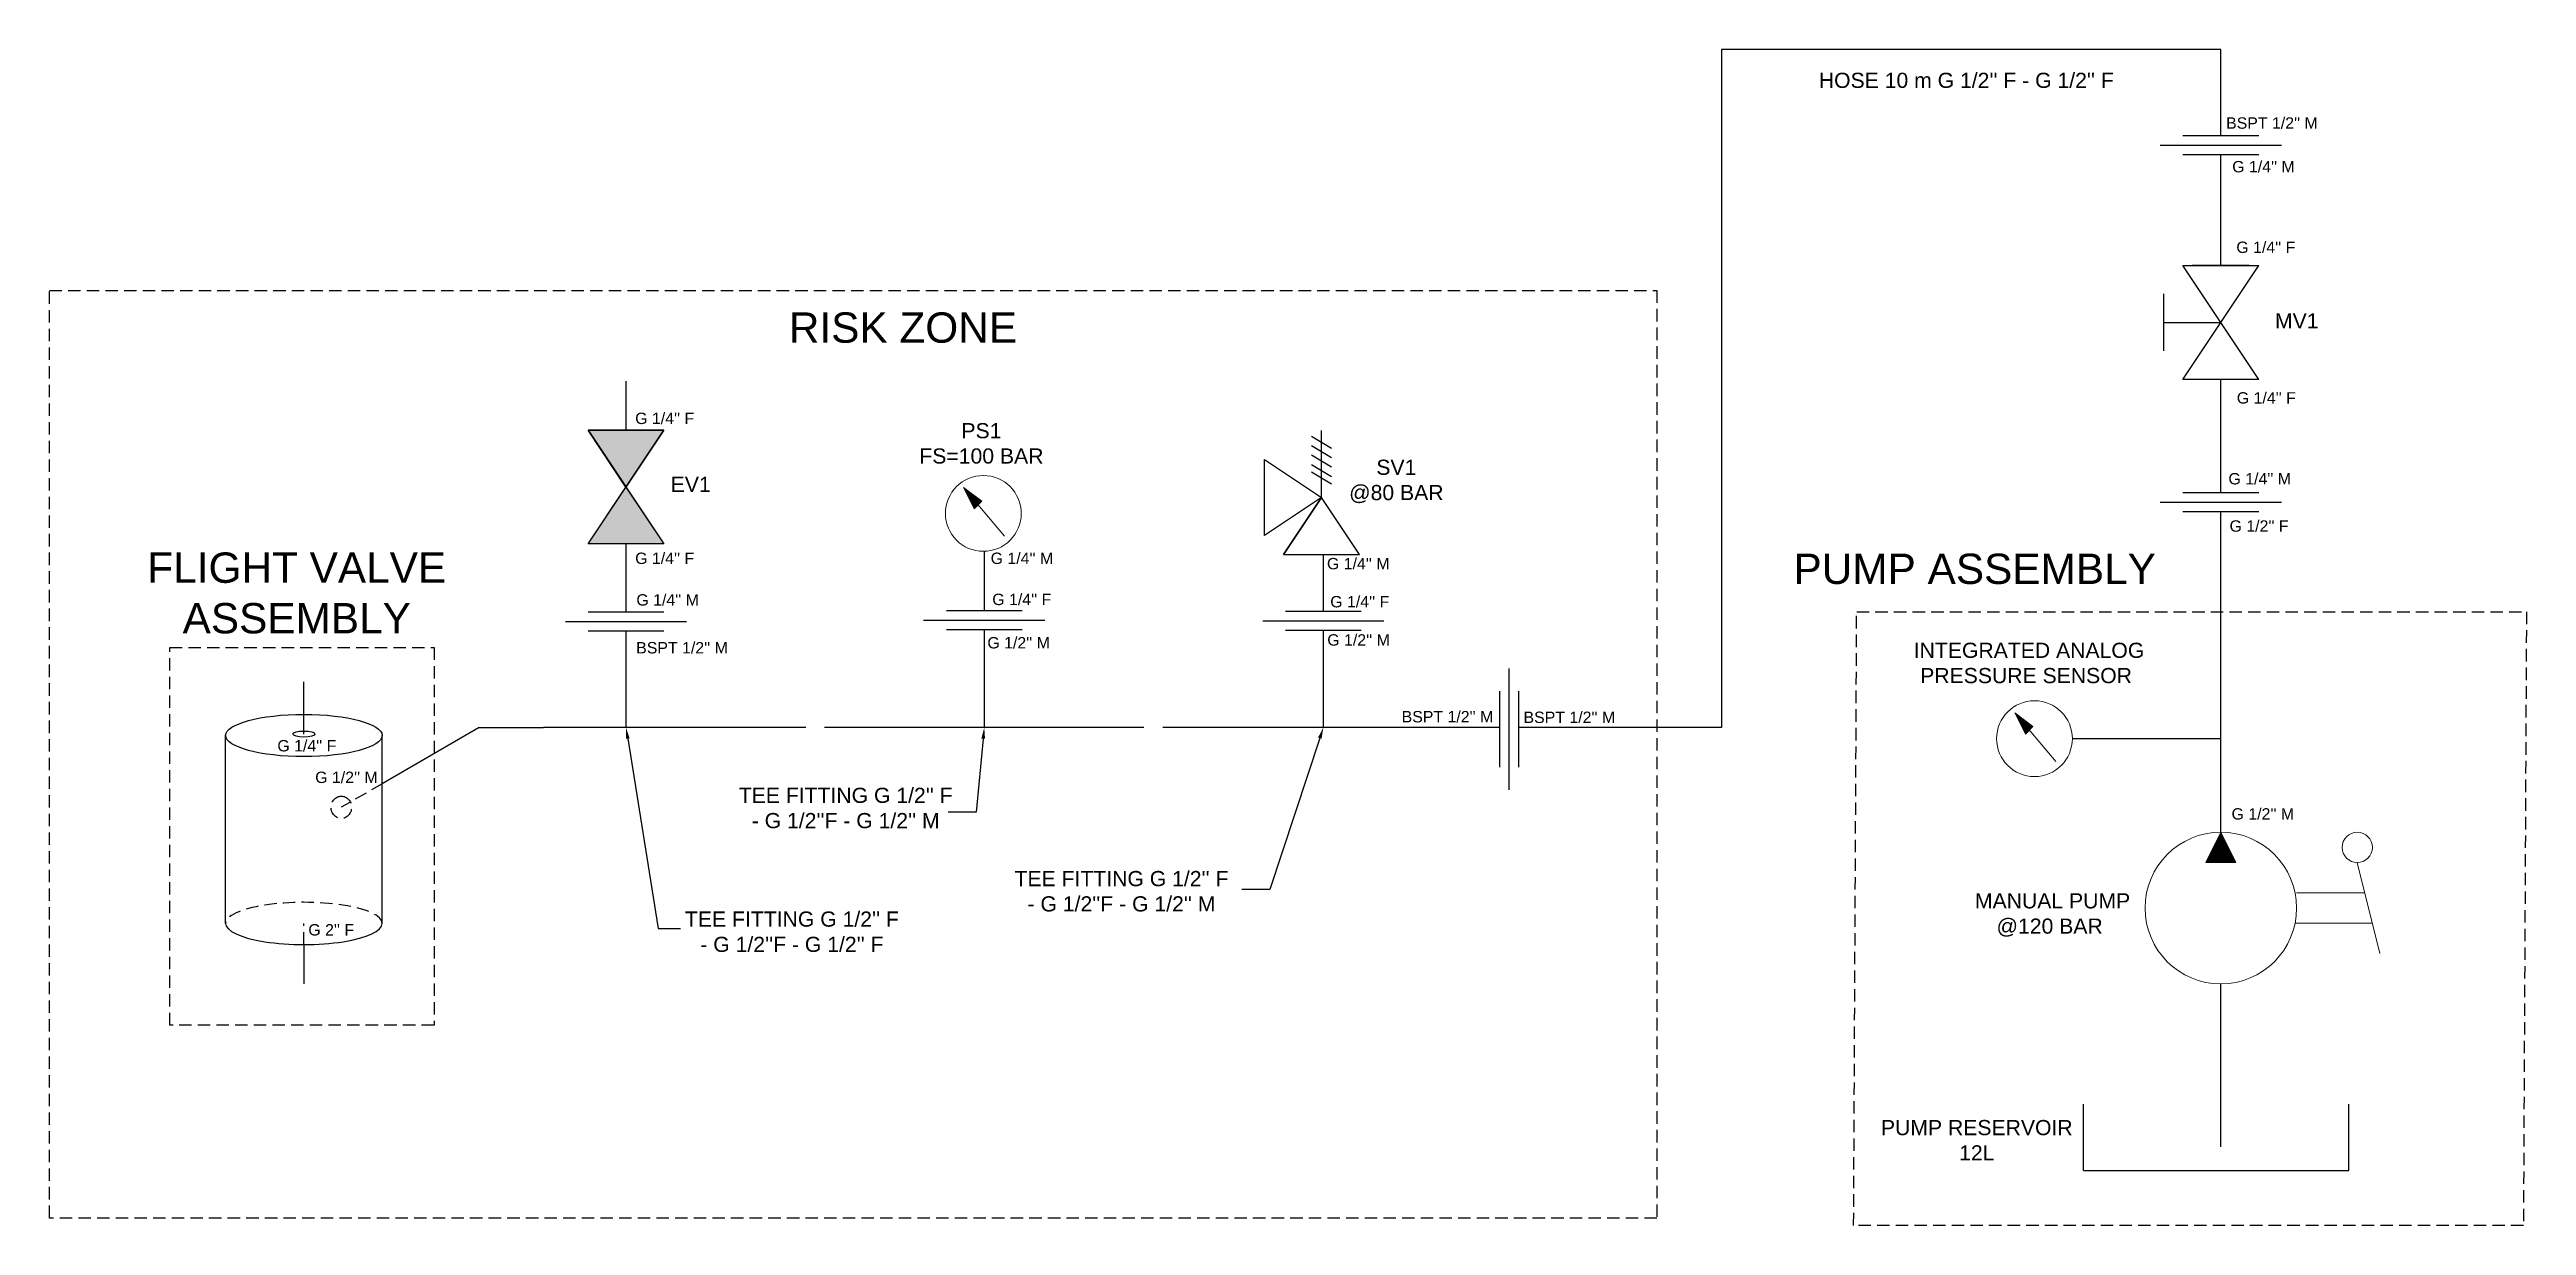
# Model space of a CAD drawing. Header units: millimetres. Extents: x 3150.7 to 3190.6, y 1356.7 to 1375.6.
import ezdxf
from ezdxf import colors
from ezdxf.entities.mleader import LeaderData, LeaderLine
from ezdxf.enums import TextEntityAlignment as Align
from ezdxf.math import Vec2, Vec3

# ---------------------------------------------------------------- set-up
doc = ezdxf.new("R2010")
doc.units = ezdxf.units.MM
doc.linetypes.add('TransientTextAxis', pattern=[0.3, 0.2, -0.1, 0, 0])
doc.layers.add('SYMS', color=7, linetype='Continuous')
doc.layers.add('WIRES', color=7, linetype='Continuous')
doc.styles.add('SIMPLEX', font='SIMPLEX')
doc.styles.get("Standard").update_dxf_attribs({"font": 'arial.ttf'})
doc.styles.add('WD', font='romans.shx')

# ---------------------------------------------------------------- blocks, each defined once
blk = doc.blocks.new('VGVA1_GATE_VALVE_CLOS')
h = blk.add_hatch(color=256)
h.paths.add_polyline_path([(0, 0), (0.25, 0.375), (-0.25, 0.375)])
h.paths.add_polyline_path([(-0.25, -0.375), (0.25, -0.375), (0, 0)])
h.paths.add_polyline_path([(-0.001, -0.001), (0.039, -0.001), (0.039, 0.006), (-0.001, 0.006)], flags=9)
h.paths.add_polyline_path([(0.062, -0.004), (0.439, -0.004), (0.439, 0.09), (0.062, 0.09)], flags=9)
h.paths.add_polyline_path([(-0.001, 0.374), (0.039, 0.374), (0.039, 0.381), (-0.001, 0.381)], flags=9)
h.paths.add_polyline_path([(-0.001, -0.376), (0.037, -0.376), (0.037, -0.369), (-0.001, -0.369)], flags=9)
at = {"ltscale": 3.2258}
for p, q in [((-0.25, 0.375), (0.25, -0.375)), ((-0.25, -0.375), (0.25, 0.375)), ((0.25, 0.375), (-0.25, 0.375)), ((0.25, -0.375), (-0.25, -0.375))]:
    blk.add_line(p, q, dxfattribs=at)
at = {"ltscale": 25.4, "flags": 128}
for points in [[(0.25, 0.375), (0, 0), (-0.25, 0.375)], [(-0.25, -0.375), (0, 0), (0.25, -0.375)]]:
    blk.add_lwpolyline(points, close=True, dxfattribs=at)
at = {"style": 'WD', "flags": 1}
for tag, p in [('INST', (-0.294, 0.207)), ('LOC', (-0.294, 0.031)), ('TAG1', (-0.294, -0.159))]:
    blk.add_attdef(tag, text='', height=0.125, dxfattribs=at).set_placement(p, align=Align.RIGHT)
at = {"style": 'WD'}
for tag, p, height in [('X2TERM03', (0, 0.375), 0.005), ('TERM03', (0.02, 0.388), 0.0625), ('X1TERM02', (0, 0), 0.005), ('TERM02', (0.075, 0.012), 0.0625), ('RATING1', (0.274, -0.186), 0.125), ('DESC1', (0.274, -0.403), 0.125), ('X8TERM01', (0, -0.375), 0.005), ('TERM01', (0.029, -0.455), 0.0625), ('DESC2', (0.274, -0.586), 0.125), ('DESC3', (0.274, -0.776), 0.125), ('WDTAGALT', (0.274, -0.944), 0.125)]:
    blk.add_attdef(tag, p, '', height=height, dxfattribs=at)
blk.add_attdef('XREF', text='', height=0.0625, rotation=0.0625, dxfattribs=at).set_placement((0.362, 0.365), align=Align.TOP_CENTER)
at = {"style": 'WD', "flags": 1}
for tag, p in [('WDTYPE', (-0.37, -0.287)), ('FAMILY', (-0.378, -0.346)), ('CAT', (-0.378, -0.391)), ('MFG', (-0.376, -0.422)), ('ASSYCODE', (-0.348, -0.451))]:
    blk.add_attdef(tag, text='', height=0.01, dxfattribs=at).set_placement(p, align=Align.CENTER)
blk = doc.blocks.new('VFI1_UNION')
at = {"ltscale": 3.2258}
for p, q in [((-0.4, -0.063), (0.4, -0.063)), ((-0.25, 0), (0.25, 0)), ((-0.25, -0.125), (0.25, -0.125))]:
    blk.add_line(p, q, dxfattribs=at)
at = {"style": 'WD'}
blk.add_attdef('WDTAGALT', text='', height=0.125, dxfattribs=at).set_placement((-0.035, 0.116), align=Align.RIGHT)
for tag, p, height in [('RATING1', (0.136, 0.123), 0.125), ('X2TERM02', (0, 0), 0.005), ('TERM02', (0.008, 0.013), 0.0625), ('X8TERM01', (0, -0.125), 0.005), ('TERM01', (0.017, -0.206), 0.0625), ('DESC1', (-0.937, -0.297), 0.125), ('DESC2', (-0.937, -0.481), 0.125), ('DESC3', (-0.937, -0.671), 0.125)]:
    blk.add_attdef(tag, p, '', height=height, dxfattribs=at)
at = {"style": 'WD', "flags": 1}
for tag, height, p in [('WDTYPE', 0.01, (0.506, -0.167)), ('FAMILY', 0.01, (0.614, -0.146)), ('INST', 0.125, (0.078, -0.384)), ('CAT', 0.01, (0.614, -0.19)), ('MFG', 0.01, (0.615, -0.222)), ('ASSYCODE', 0.01, (0.643, -0.251)), ('LOC', 0.125, (0.054, -0.545)), ('TAG1', 0.125, (0.072, -0.755))]:
    blk.add_attdef(tag, text='', height=height, dxfattribs=at).set_placement(p, align=Align.CENTER)
at = {"style": 'WD'}
blk.add_attdef('XREF', text='', height=0.0625, rotation=0.0625, dxfattribs=at).set_placement((0.597, -0.011), align=Align.TOP_CENTER)
blk = doc.blocks.new('HMT1_PRESSURE_GAUGE')
blk.add_hatch(color=7).paths.add_polyline_path([(-0.13, 0.17), (-0.06, 0.03), (-0.01, 0.08)])
at = {"color": 7, "linetype": 'Continuous', "lineweight": 0, "ltscale": 645.15999}
for p, q in [((-0.13, 0.17), (0.14, -0.15)), ((-0.13, 0.17), (-0.06, 0.03)), ((-0.13, 0.17), (-0.01, 0.08)), ((-0.06, 0.03), (-0.01, 0.08))]:
    blk.add_line(p, q, dxfattribs=at)
at = {"color": 255, "linetype": 'Continuous', "lineweight": 0, "ltscale": 25.4, "flags": 128}
blk.add_lwpolyline([(-0.13, 0.17), (-0.06, 0.03), (-0.01, 0.08)], close=True, dxfattribs=at)
at = {"color": 7, "linetype": 'Continuous', "lineweight": 0, "ltscale": 645.15999}
blk.add_circle((0, 0), 0.25, dxfattribs=at)
at = {"style": 'WD', "width": 0.7}
for tag, p in [('INST', (-0.01, 0.531)), ('LOC', (-0.01, 0.406)), ('TAG1', (-0.01, 0.281)), ('DESC1', (0.021, -0.375)), ('DESC2', (0.021, -0.5)), ('DESC3', (0.021, -0.625)), ('WDTAGALT', (0.021, -0.75))]:
    blk.add_attdef(tag, text='', height=0.0938, dxfattribs=at).set_placement(p, align=Align.CENTER)
blk.add_attdef('TERM01', text='', height=0.0625, dxfattribs=at).set_placement((-0.281, 0.031), align=Align.RIGHT)
at = {"style": 'WD'}
for tag, p, height, flags in [('X4TERM01', (-0.25, 0), 0.005, 1), ('X1TERM02', (0.25, 0), 0.005, 1), ('FAMILY', (-0.052, -0.062), 0.01, 9), ('WDBLKNAM', (-0.052, -0.187), 0.01, 9)]:
    blk.add_attdef(tag, p, '', height=height, dxfattribs=dict(at, flags=flags))
at = {"flags": 1}
blk.add_attdef('WDTYPE', (0.094, 0.094), '', height=0.01, dxfattribs=at)
at = {"style": 'WD', "width": 0.7}
for tag, p, height in [('TERM02', (0.281, 0.031), 0.0625), ('RATING1', (0.281, -0.187), 0.0938)]:
    blk.add_attdef(tag, p, '', height=height, dxfattribs=at)
at = {"style": 'WD'}
blk.add_attdef('XREF', text='', height=0.0625, dxfattribs=at).set_placement((-0.281, -0.156), align=Align.RIGHT)
at = {"linetype": 'Continuous', "style": 'WD', "flags": 9}
for tag, p in [('ASSYCODE', (-0.052, -0.156)), ('CAT', (-0.052, -0.094)), ('MFG', (-0.052, -0.125))]:
    blk.add_attdef(tag, p, '', height=0.01, dxfattribs=at)
blk = doc.blocks.new('HGVA1_PRESS_RELIEF_VAL2')
at = {"ltscale": 3.2258}
for p, q in [((0.065, 0.404), (-0.067, 0.326)), ((0.065, 0.344), (-0.067, 0.265)), ((0, 0), (0, 0.442)), ((0.065, 0.281), (-0.067, 0.202)), ((0.065, 0.218), (-0.067, 0.139)), ((0.065, 0.17), (-0.067, 0.091)), ((0.375, -0.25), (0.375, 0.25)), ((0.25, -0.375), (0, 0)), ((-0.25, -0.375), (0, 0)), ((0.25, -0.375), (-0.25, -0.375))]:
    blk.add_line(p, q, dxfattribs=at)
at = {"ltscale": 25.4, "flags": 128}
for points in [[(0.375, 0.25), (0, 0), (0.375, -0.25)], [(0, 0), (0.25, -0.375), (-0.25, -0.375)]]:
    blk.add_lwpolyline(points, close=True, dxfattribs=at)
at = {"style": 'WD', "flags": 1}
for tag, p in [('INST', (-0.263, 0.497)), ('LOC', (-0.263, 0.314)), ('TAG1', (-0.262, 0.13))]:
    blk.add_attdef(tag, text='', height=0.125, dxfattribs=at).set_placement(p, align=Align.RIGHT)
at = {"style": 'WD'}
blk.add_attdef('XREF', text='', height=0.0625, rotation=0.0625, dxfattribs=at).set_placement((0.539, 0.301), align=Align.TOP_CENTER)
for tag, p, height in [('X1TERM02', (0.375, 0), 0.005), ('TERM02', (0.409, 0.03), 0.0625), ('RATING1', (0.403, -0.154), 0.125), ('DESC1', (0.403, -0.34), 0.125), ('X8TERM01', (0, -0.375), 0.005), ('TERM01', (0.029, -0.455), 0.0625), ('DESC2', (0.403, -0.524), 0.125), ('DESC3', (0.403, -0.714), 0.125), ('WDTAGALT', (0.403, -0.887), 0.125)]:
    blk.add_attdef(tag, p, '', height=height, dxfattribs=at)
at = {"style": 'WD', "flags": 1}
for tag, p in [('WDTYPE', (-0.321, -0.173)), ('FAMILY', (-0.328, -0.232)), ('CAT', (-0.328, -0.276)), ('MFG', (-0.326, -0.308)), ('ASSYCODE', (-0.298, -0.337))]:
    blk.add_attdef(tag, text='', height=0.01, dxfattribs=at).set_placement(p, align=Align.CENTER)
blk = doc.blocks.new('HTK1_RESERVOIR')
for p, q in [((0, -0.469), (0, 0)), ((-0.906, -0.625), (-0.906, -0.188)), ((0.844, -0.625), (0.844, -0.188)), ((-0.906, -0.625), (0.844, -0.625))]:
    blk.add_line(p, q)
at = {"style": 'WD', "width": 0.7}
for tag, p in [('INST', (-0.977, 0.156)), ('LOC', (-0.977, 0)), ('TAG1', (-0.977, -0.156))]:
    blk.add_attdef(tag, text='', height=0.125, dxfattribs=at).set_placement(p, align=Align.RIGHT)
at = {"style": 'WD'}
for tag, p, height, flags in [('X2TERM01', (0, 0), 0.005, 1), ('FAMILY', (-0.571, -0.563), 0.01, 9), ('WDBLKNAM', (-0.573, -0.68), 0.01, 9)]:
    blk.add_attdef(tag, p, '', height=height, dxfattribs=dict(at, flags=flags))
at = {"style": 'WD', "width": 0.7}
for tag, p, height in [('TERM01', (0.012, -0.062), 0.0625), ('RATING1', (0.938, -0.688), 0.125)]:
    blk.add_attdef(tag, p, '', height=height, dxfattribs=at)
at = {"style": 'WD'}
blk.add_attdef('XREF', text='', height=0.0625, dxfattribs=at).set_placement((-0.938, -0.688), align=Align.RIGHT)
at = {"linetype": 'Continuous', "style": 'WD', "flags": 9}
for tag, p in [('CAT', (-0.571, -0.594)), ('ASSYCODE', (-0.571, -0.656)), ('MFG', (-0.571, -0.625))]:
    blk.add_attdef(tag, p, '', height=0.01, dxfattribs=at)
at = {"flags": 1}
blk.add_attdef('WDTYPE', (-0.571, -0.75), '', height=0.01, dxfattribs=at)
at = {"style": 'WD', "width": 0.7}
for tag, p in [('DESC1', (-0.008, -0.844)), ('DESC2', (-0.008, -1)), ('DESC3', (-0.008, -1.188)), ('WDTAGALT', (-0.008, -1.344))]:
    blk.add_attdef(tag, text='', height=0.125, dxfattribs=at).set_placement(p, align=Align.CENTER)
blk = doc.blocks.new('VPM1_LVR_UNI_DIR')
blk.add_hatch(color=7).paths.add_polyline_path([(-0.1, 0.3), (0, 0.5), (0.1, 0.3)])
at = {"color": 7, "linetype": 'Continuous', "lineweight": 0, "ltscale": 645.15999}
for p, q in [((-0.1, 0.3), (0, 0.5)), ((0, 0.5), (0.1, 0.3)), ((-0.1, 0.3), (0.1, 0.3)), ((0.9, 0.3), (1.05, -0.3)), ((0.5, 0.1), (0.95, 0.1)), ((0.49, -0.1), (1, -0.1))]:
    blk.add_line(p, q, dxfattribs=at)
at = {"color": 255, "linetype": 'Continuous', "lineweight": 0, "ltscale": 25.4, "flags": 128}
blk.add_lwpolyline([(-0.1, 0.3), (0, 0.5), (0.1, 0.3)], close=True, dxfattribs=at)
at = {"color": 7, "linetype": 'Continuous', "lineweight": 0, "ltscale": 645.15999}
for centre, radius in [((0, 0), 0.5), ((0.9, 0.4), 0.1)]:
    blk.add_circle(centre, radius, dxfattribs=at)
at = {"style": 'WD', "width": 0.7}
for tag, p, height in [('DESC1', (1.021, 0.625), 0.125), ('TERM01', (0.031, 0.531), 0.0625), ('DESC2', (1.021, 0.469), 0.125), ('DESC3', (1.021, 0.313), 0.125), ('WDTAGALT', (1.021, 0.156), 0.125), ('RATING1', (1.094, -0.25), 0.125), ('TERM02', (0.031, -0.594), 0.0625)]:
    blk.add_attdef(tag, p, '', height=height, dxfattribs=at)
for tag, p in [('INST', (-0.542, 0.469)), ('LOC', (-0.542, 0.313)), ('TAG1', (-0.542, 0.156))]:
    blk.add_attdef(tag, text='', height=0.125, dxfattribs=at).set_placement(p, align=Align.RIGHT)
at = {"style": 'WD'}
for tag, p, height, flags in [('X2TERM01', (0, 0.5), 0.005, 1), ('FAMILY', (-0.042, 0.094), 0.01, 9), ('WDBLKNAM', (-0.043, -0.034), 0.01, 9), ('X8TERM02', (0, -0.5), 0.005, 1)]:
    blk.add_attdef(tag, p, '', height=height, dxfattribs=dict(at, flags=flags))
at = {"linetype": 'Continuous', "style": 'WD', "flags": 9}
for tag, p in [('ASSYCODE', (-0.042, 0)), ('CAT', (-0.042, 0.063)), ('MFG', (-0.042, 0.031))]:
    blk.add_attdef(tag, p, '', height=0.01, dxfattribs=at)
at = {"flags": 1}
blk.add_attdef('WDTYPE', (-0.042, -0.094), '', height=0.01, dxfattribs=at)
blk.add_attdef('XREF', text='', height=0.0625).set_placement((-0.542, -0.25), align=Align.RIGHT)
blk = doc.blocks.new('VGVA1_SCREW_DOWN_VALVE')
for p, q in [((0.25, -0.375), (-0.25, 0.375)), ((-0.25, -0.375), (0.25, 0.375)), ((-0.25, 0.375), (0.25, 0.375)), ((0.187, 0.375), (-0.188, 0.375)), ((-0.375, -0.188), (-0.375, 0.187)), ((-0.375, 0), (0, 0)), ((0.25, -0.375), (-0.25, -0.375)), ((0.187, -0.375), (-0.188, -0.375))]:
    blk.add_line(p, q)
at = {"style": 'WD'}
for tag, p, height in [('X2TERM02', (0, 0.375), 0.005), ('TERM02', (0.009, 0.388), 0.0625), ('RATING1', (0.272, -0.134), 0.125), ('DESC1', (0.272, -0.35), 0.125), ('X8TERM01', (0, -0.375), 0.005), ('TERM01', (0.026, -0.447), 0.0625), ('DESC2', (0.272, -0.534), 0.125), ('DESC3', (0.272, -0.724), 0.125), ('WDTAGALT', (0.272, -0.9), 0.125)]:
    blk.add_attdef(tag, p, '', height=height, dxfattribs=at)
at = {"style": 'WD', "width": 0.7, "flags": 1}
blk.add_attdef('TAG1', text='', height=0.125, dxfattribs=at).set_placement((-0.476, 0.108), align=Align.RIGHT)
at = {"style": 'WD'}
blk.add_attdef('XREF', text='', height=0.0625, rotation=0.0625, dxfattribs=at).set_placement((0.4, 0.326), align=Align.TOP_CENTER)
at = {"style": 'WD', "width": 0.7}
for tag, p in [('INST', (-0.476, -0.068)), ('LOC', (-0.476, -0.235))]:
    blk.add_attdef(tag, text='', height=0.125, dxfattribs=at).set_placement(p, align=Align.RIGHT)
at = {"style": 'WD', "flags": 1}
for tag, p in [('WDTYPE', (-0.168, -0.021)), ('FAMILY', (-0.158, -0.04)), ('CAT', (-0.158, -0.085)), ('MFG', (-0.157, -0.116)), ('ASSYCODE', (-0.129, -0.145))]:
    blk.add_attdef(tag, text='', height=0.01, dxfattribs=at).set_placement(p, align=Align.CENTER)

msp = doc.modelspace()

# ---------------------------------------------------------------- linework, layer by layer
for p, q in [((3185.648, 1375.644), (3177.61, 1375.644)), ((3177.61, 1375.644), (3177.61, 1364.743)), ((3185.648, 1374.263), (3185.648, 1375.644)), ((3185.648, 1372.175), (3185.648, 1373.958)), ((3159.983, 1370.314), (3159.983, 1369.524)), ((3185.648, 1368.521), (3185.648, 1370.342)), ((3185.648, 1363.06), (3185.648, 1368.216)), ((3159.983, 1367.695), (3159.983, 1366.604)), ((3165.749, 1367.576), (3165.749, 1366.623)), ((3171.205, 1367.526), (3171.205, 1366.614)), ((3159.983, 1366.3), (3159.983, 1364.743)), ((3165.749, 1366.318), (3165.749, 1364.743)), ((3171.205, 1366.31), (3171.205, 1364.743)), ((3154.8, 1364.638), (3154.8, 1365.48)), ((3153.541, 1361.593), (3153.541, 1364.622)), ((3157.623, 1364.743), (3156.06, 1363.84)), ((3156.06, 1361.593), (3156.06, 1364.615)), ((3157.623, 1364.743), (3158.656, 1364.743)), ((3162.105, 1364.743), (3158.656, 1364.743)), ((3154.8, 1361.253), (3154.8, 1360.624))]:
    msp.add_line(p, q)
at = {"linetype": 'TransientTextAxis'}
for p, q in [((3156.06, 1363.84), (3155.402, 1363.46)), ((3154.8, 1361.253), (3154.8, 1361.593))]:
    msp.add_line(p, q, dxfattribs=at)
at = {"color": 240, "linetype": 'TransientTextAxis', "true_color": 0xed1f24}
msp.add_lwpolyline([(3150.707, 1371.773), (3176.573, 1371.773), (3176.573, 1356.855), (3150.707, 1356.855)], close=True, dxfattribs=at)
at = {"color": 30, "linetype": 'TransientTextAxis', "true_color": 0xf8991e}
for points in [[(3179.788, 1366.606), (3190.566, 1366.606), (3190.517, 1356.737), (3179.739, 1356.737)], [(3152.641, 1366.029), (3156.894, 1366.029), (3156.894, 1359.958), (3152.641, 1359.958)]]:
    msp.add_lwpolyline(points, close=True, dxfattribs=at)
for centre, major_axis, ratio in [((3154.8, 1364.615), (-1.259, 0), 0.269859), ((3154.8, 1364.638), (-0.178, 0), 0.269917)]:
    msp.add_ellipse(centre, major_axis=major_axis, ratio=ratio)
at = {"linetype": 'TransientTextAxis'}
msp.add_ellipse((3155.402, 1363.46), major_axis=(0, 0.18), ratio=0.915912, dxfattribs=at)
msp.add_ellipse((3154.8, 1361.593), major_axis=(1.259, 0), ratio=0.269859, start_param=6.282429, end_param=9.426756, dxfattribs=at)
msp.add_ellipse((3154.8, 1361.593), major_axis=(-1.259, 0), ratio=0.269859, start_param=6.282429, end_param=9.426756)
at = {"layer": 'WIRES'}
for p, q in [((3162.875, 1364.743), (3162.105, 1364.743)), ((3168.318, 1364.743), (3163.18, 1364.743)), ((3174.04, 1364.743), (3168.623, 1364.743)), ((3177.61, 1364.743), (3174.345, 1364.743)), ((3183.258, 1364.564), (3185.648, 1364.564)), ((3185.648, 1359.144), (3185.648, 1360.621))]:
    msp.add_line(p, q, dxfattribs=at)

# ---------------------------------------------------------------- block references
at = {"xscale": -2.438902001164822, "yscale": 2.438902001164822, "zscale": 2.438902001164822}
msp.add_blockref('HGVA1_PRESS_RELIEF_VAL2', (3171.175, 1368.441), dxfattribs=at)
at = {"layer": 'SYMS'}
for name, p, xscale, yscale, zscale in [('VFI1_UNION', (3185.648, 1374.263), 2.438902001164822, 2.438902001164822, 2.438902001164822), ('VGVA1_SCREW_DOWN_VALVE', (3185.648, 1371.258), 2.443509331734847, 2.443509331734847, 2.443509331734847), ('VGVA1_GATE_VALVE_CLOS', (3159.983, 1368.61), 2.438902001164822, 2.438902001164822, 2.438902001164822), ('HMT1_PRESSURE_GAUGE', (3165.734, 1368.186), 2.438902001164822, 2.438902001164822, 2.438902001164822), ('VFI1_UNION', (3185.648, 1368.521), 2.438902001164822, 2.438902001164822, 2.438902001164822), ('VFI1_UNION', (3159.983, 1366.604), 2.438902001164822, 2.438902001164822, 2.438902001164822), ('VFI1_UNION', (3165.749, 1366.623), 2.438902001164822, 2.438902001164822, 2.438902001164822), ('VFI1_UNION', (3171.205, 1366.614), 2.438902001164822, 2.438902001164822, 2.438902001164822), ('HMT1_PRESSURE_GAUGE', (3182.649, 1364.564), 2.438902001164822, 2.438902001164822, 2.438902001164822), ('VPM1_LVR_UNI_DIR', (3185.648, 1361.84), 2.438902001164822, 2.438902001164822, 2.438902001164822), ('HTK1_RESERVOIR', (3185.648, 1359.144), 2.438902001164822, 2.438902001164822, 2.438902001164822)]:
    msp.add_blockref(name, p, dxfattribs=dict(at, xscale=xscale, yscale=yscale, zscale=zscale))
at = {"layer": 'SYMS', "xscale": 2.438902001164822, "yscale": 2.438902001164822, "zscale": 2.438902001164822, "rotation": 270}
msp.add_blockref('VFI1_UNION', (3174.345, 1364.717), dxfattribs=at)

# ---------------------------------------------------------------- texts
at = {"color": 1, "attachment_point": 5, "style": 'SIMPLEX'}
for s, width, heights, insert, char_height in [("\\A1;{\\fArial|b0|i0|c0|p34;\\C152;\\c12285479;HOSE 10 m G 1/2'' F - G 1/2'' F}", 4.87484, [0.417], (3181.552, 1375.148), 0.24389), ("\\A1;{\\fArial|b0|i0|c0|p34;\\C85;\\c4766296;BSPT 1/2'' M}", 1.45611, [0.491], (3186.47, 1374.462), 0.18292), ("\\A1;{\\fArial|b0|i0|c0|p34;\\C85;\\c4766296;G 1/4'' M}", 1.24657, [0], (3186.334, 1373.76), 0.18292), ("\\A1;{\\fArial|b0|i0|c0|p34;\\C85;\\c4766296;G 1/4'' F}", 1.24657, [0], (3186.372, 1372.464), 0.18292), ('{\\fArial|b0|i0|c0|p34;\\C240;\\c2367469;RISK ZONE}', 6.69679, [0], (3164.44, 1371.171), 0.48778), ('{\\fArial|b0|i0|c0|p34;\\C152;\\c12285479;MV1}', 1.02483, [0.55], (3186.87, 1371.282), 0.24389), ("\\A1;{\\fArial|b0|i0|c0|p34;\\C85;\\c4766296;G 1/4'' F}", 1.24657, [0], (3186.38, 1370.042), 0.18292), ("\\A1;{\\fArial|b0|i0|c0|p34;\\C85;\\c4766296;G 1/4\\H1x;'' F}", 1.24657, [0], (3160.606, 1369.713), 0.18292), ('{\\fArial|b0|i0|c0|p34;\\C152;\\c12285479;PS1\\PFS=100 BAR}', 3.65671, [0.663], (3165.703, 1369.311), 0.24389), ('{\\fArial|b0|i0|c0|p34;\\C152;\\c12285479;EV1}', 0.79708, [0], (3161.025, 1368.653), 0.24389), ('{\\fArial|b0|i0|c0|p34;\\C152;\\c12285479;SV1\\P@80 BAR}', 1.8326, [0], (3172.38, 1368.7), 0.24389), ("\\A1;{\\fArial|b0|i0|c0|p34;\\C85;\\c4766296;G 1/4'' M}", 1.24657, [0], (3186.274, 1368.742), 0.18292), ("\\A1;{\\fArial|b0|i0|c0|p34;\\C85;\\c4766296;G 1/2'' F}", 1.24657, [0], (3186.263, 1367.982), 0.18292), ('{\\fArial|b0|i0|c0|p34;\\C30;\\c2005496;FLIGHT VALVE ASSEMBLY}', 6.69679, [0], (3154.685, 1366.904), 0.48778), ("\\A1;{\\fArial|b0|i0|c0|p34;\\C85;\\c4766296;G 1/4\\H1x;'' F}", 1.24657, [0], (3160.606, 1367.463), 0.18292), ("\\A1;{\\fArial|b0|i0|c0|p34;\\C85;\\c4766296;G 1/4'' M}", 1.24657, [0], (3166.355, 1367.463), 0.18292), ("\\A1;{\\fArial|b0|i0|c0|p34;\\C85;\\c4766296;G 1/4'' M}", 1.24657, [0], (3171.767, 1367.377), 0.18292), ('{\\fArial|b0|i0|c0|p34;\\C30;\\c2005496;PUMP ASSEMBLY}', 6.69679, [0], (3181.687, 1367.292), 0.48778), ("\\A1;{\\fArial|b0|i0|c0|p34;\\C85;\\c4766296;G 1/4'' M}", 1.20528, [0], (3160.654, 1366.794), 0.18292), ("\\A1;{\\fArial|b0|i0|c0|p34;\\C85;\\c4766296;G 1/4'' F}", 1.24657, [0], (3166.353, 1366.802), 0.18292), ("\\A1;{\\fArial|b0|i0|c0|p34;\\C85;\\c4766296;G 1/4'' F}", 1.24657, [0], (3171.791, 1366.765), 0.18292), ("\\A1;{\\fArial|b0|i0|c0|p34;\\C85;\\c4766296;BSPT 1/2'' M}", 1.62136, [0.454], (3160.885, 1366.025), 0.18292), ("\\A1;{\\fArial|b0|i0|c0|p34;\\C85;\\c4766296;G 1/2'' M}", 1.24657, [0], (3166.302, 1366.105), 0.18292), ("\\A1;{\\fArial|b0|i0|c0|p34;\\C85;\\c4766296;G 1/2'' M}", 1.24657, [0], (3171.772, 1366.15), 0.18292), ('{\\fArial|b0|i0|c0|p34;\\C152;\\c12285479; INTEGRATED ANALOG PRESSURE SENSOR}', 4.12099, [1.018], (3182.514, 1365.78), 0.24389), ("\\A1;{\\fArial|b0|i0|c0|p34;\\C85;\\c4766296;BSPT 1/2'' M}", 1.54897, [0.491], (3173.203, 1364.916), 0.18292), ("\\A1;{\\fArial|b0|i0|c0|p34;\\C85;\\c4766296;BSPT 1/2'' M}", 1.54897, [0.491], (3175.164, 1364.906), 0.18292), ("\\A1;{\\fArial|b0|i0|c0|p34;\\C85;\\c4766296;G 1/4'' F}", 1.24657, [0], (3154.848, 1364.449), 0.18292), ("\\A1;{\\fArial|b0|i0|c0|p34;\\C85;\\c4766296;G 1/2'' M}", 1.24657, [0], (3155.485, 1363.941), 0.18292), ("\\A1;{\\fArial|b0|i0|c0|p34;\\C152;\\c12285479;TEE FITTING G 1/2'' F - G 1/2''F - G 1/2'' M   }", 3.55539, [0], (3163.519, 1363.448), 0.24389), ("\\A1;{\\fArial|b0|i0|c0|p34;\\C85;\\c4766296;G 1/2'' M}", 1.24657, [0], (3186.324, 1363.353), 0.18292), ("\\A1;{\\fArial|b0|i0|c0|p34;\\C152;\\c12285479;TEE FITTING G 1/2'' F - G 1/2''F - G 1/2'' M   }", 3.55539, [0], (3167.957, 1362.109), 0.24389), ('{\\fArial|b0|i0|c0|p34;\\C152;\\c12285479; MANUAL PUMP\\P@120 BAR}', 3.30728, [0.864], (3182.893, 1361.729), 0.24389), ("\\A1;{\\fArial|b0|i0|c0|p34;\\C152;\\c12285479;TEE FITTING G 1/2'' F - G 1/2''F - G 1/2'' F   }", 3.55539, [0], (3162.654, 1361.458), 0.24389), ("\\A1;{\\fArial|b0|i0|c0|p34;\\C85;\\c4766296;G 2'' F}", 1.24657, [0], (3155.24, 1361.489), 0.18292), ('{\\fArial|b0|i0|c0|p34;\\C152;\\c12285479;PUMP RESERVOIR 12L}', 3.30728, [0.864], (3181.721, 1358.107), 0.24389)]:
    msp.add_mtext_dynamic_manual_height_columns(s, width=width, gutter_width=2.439, heights=heights, dxfattribs=dict(at, insert=insert, char_height=char_height))

# ---------------------------------------------------------------- leaders
ml = msp.add_multileader_mtext('Standard')
ml.set_content('', color=256)
ml.set_leader_properties()
ml.build(insert=Vec2(0, 0))
ml.multileader.update_dxf_attribs({"text_right_attachment_type": 6, "dogleg_length": 0.36, "arrow_head_size": 0.18})
ctx = ml.context
ctx.base_point, ctx.char_height, ctx.arrow_head_size, ctx.landing_gap_size, ctx.plane_origin = Vec3(3160.86, 1361.512), 0.18, 0.18, 0.09, Vec3(3160.607, 1364.743)
ctx.right_attachment = 6
notes = []
notes.append((ctx, [(0, (1, 1, 0), (3160.5, 1361.512), (1, 0), 0.36, [(0, [(3159.983, 1364.743)], 0, [])])]))
ctx.mtext.insert, ctx.mtext.flow_direction = Vec3(3160.95, 1361.602), 5
ml = msp.add_multileader_mtext('Standard')
ml.set_content('', color=256)
ml.set_leader_properties()
ml.build(insert=Vec2(0, 0))
ml.multileader.update_dxf_attribs({"text_right_attachment_type": 6, "dogleg_length": 0.36, "arrow_head_size": 0.18})
ctx = ml.context
ctx.base_point, ctx.char_height, ctx.arrow_head_size, ctx.landing_gap_size, ctx.plane_origin = Vec3(3165.078, 1363.471), 0.18, 0.18, 0.09, Vec3(3163.91, 1366.247)
ctx.right_attachment, ctx.text_align_type = 6, 2
notes.append((ctx, [(1, (1, 1, 0), (3165.618, 1363.381), (-1, 0), 0.36, [(0, [(3165.749, 1364.743)], 0, [])])]))
ctx.mtext.insert, ctx.mtext.alignment, ctx.mtext.flow_direction = Vec3(3165.168, 1363.561), 3, 5
ml = msp.add_multileader_mtext('Standard')
ml.set_content('', color=256)
ml.set_leader_properties()
ml.build(insert=Vec2(0, 0))
ml.multileader.update_dxf_attribs({"text_right_attachment_type": 6, "dogleg_length": 0.36, "arrow_head_size": 0.18})
ctx = ml.context
ctx.base_point, ctx.char_height, ctx.arrow_head_size, ctx.landing_gap_size, ctx.plane_origin = Vec3(3169.804, 1362.229), 0.18, 0.18, 0.09, Vec3(3169.766, 1365.942)
ctx.right_attachment, ctx.text_align_type = 6, 2
notes.append((ctx, [(1, (1, 1, 0), (3170.344, 1362.139), (-1, 0), 0.36, [(0, [(3171.205, 1364.743)], 0, [])])]))
ctx.mtext.insert, ctx.mtext.alignment, ctx.mtext.flow_direction = Vec3(3169.894, 1362.319), 3, 5
for ctx, leaders in notes:
    for number, flags, end, landing, length, lines in leaders:
        leader = LeaderData()
        leader.index, (leader.has_last_leader_line, leader.has_dogleg_vector, leader.attachment_direction) = number, flags
        leader.last_leader_point, leader.dogleg_vector, leader.dogleg_length = Vec3(end), Vec3(landing), length
        for number, points, colour, breaks in lines:
            line = LeaderLine()
            line.index, line.vertices, line.color, line.breaks = number, Vec3.list(points), colors.encode_raw_color(colour), breaks
            leader.lines.append(line)
        ctx.leaders.append(leader)

doc.saveas('drawing.dxf')
